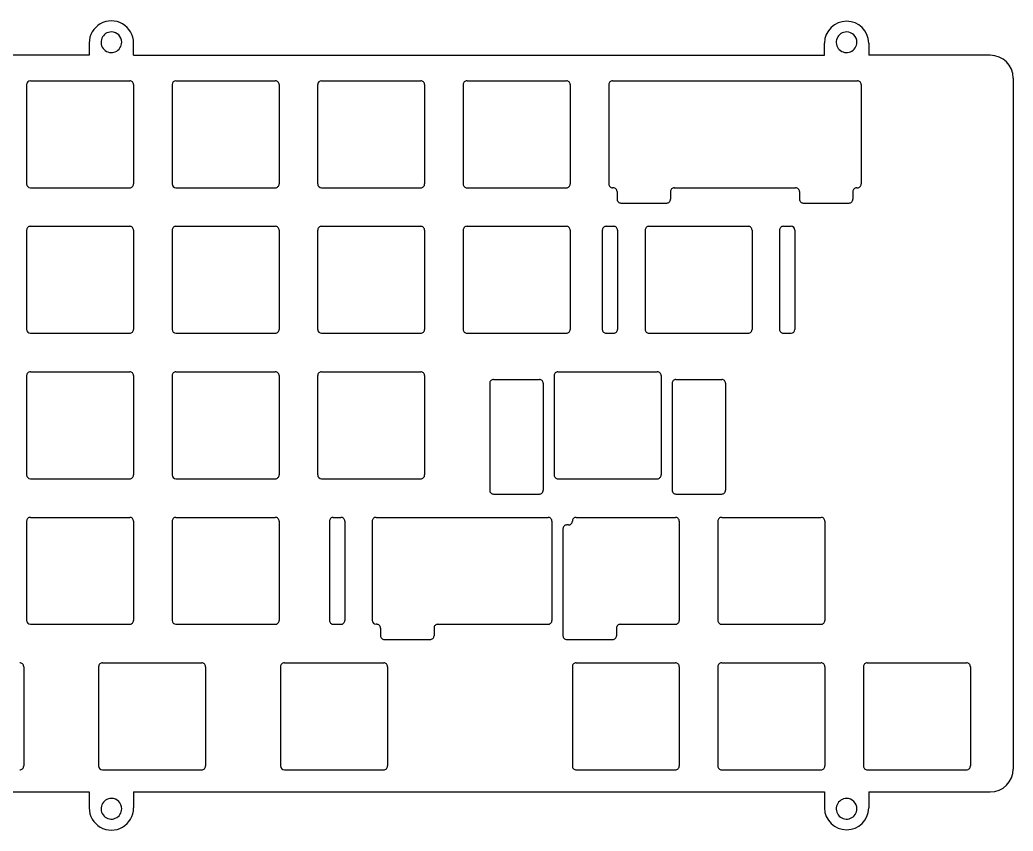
# Model space of a CAD drawing. Extents: x 0 to 332, y -105 to 1.
# Drawn here: x 202.4 to 332.4, y -105.2 to 1 of the extents above; entities that cross this region are included whole.
import ezdxf

# ---------------------------------------------------------------- set-up
doc = ezdxf.new("R2010")
doc.units = 0
doc.layers.get('0').update_dxf_attribs({"linetype": 'CONTINUOUS'})

msp = doc.modelspace()

# ---------------------------------------------------------------- linework, layer by layer
at = {"color": 7}
for points in [[(214.380872, -0.530985)], [(310.620311, -0.530985)], [(214.380872, -100.881353)], [(310.620311, -100.881353)]]:
    msp.add_lwpolyline(points, close=True, dxfattribs=at)
for points in [[(211.478657, -1.980736), (211.478657, -3.580942)], [(217.280039, -3.580942), (217.280039, -1.980736)], [(307.71962, -3.580942), (307.71962, -1.980736)], [(313.521001, -1.980736), (313.521001, -3.580942)], [(211.478657, -3.580942), (121.039076, -3.580942)], [(217.280039, -3.580942), (307.71962, -3.580942)], [(329.418921, -3.580942), (313.521001, -3.580942)], [(203.282046, -7.429057), (203.282046, -20.428826)], [(203.782428, -6.928675), (216.782197, -6.928675)], [(217.282579, -7.429057), (217.282579, -20.428826)], [(222.332118, -7.429057), (222.332118, -20.428826)], [(222.8325, -6.928675), (235.832269, -6.928675)], [(236.332651, -7.429057), (236.332651, -20.428826)], [(241.38219, -7.429057), (241.38219, -20.428826)], [(241.882572, -6.928675), (254.88234, -6.928675)], [(255.382722, -7.429057), (255.382722, -20.428826)], [(260.432261, -7.429057), (260.432261, -20.428826)], [(260.932643, -6.928675), (273.932412, -6.928675)], [(274.432794, -7.429057), (274.432794, -20.428826)], [(279.482333, -7.429057), (279.482333, -20.428826)], [(279.982715, -6.928675), (312.032556, -6.928675)], [(312.532938, -7.429057), (312.532938, -20.428826)], [(332.421213, -6.580694), (332.421213, -97.030434)], [(203.782428, -20.929208), (216.782197, -20.929208)], [(222.8325, -20.929208), (235.832269, -20.929208)], [(241.882572, -20.929208), (254.88234, -20.929208)], [(260.932643, -20.929208), (273.932412, -20.929208)], [(280.069075, -20.929208), (279.982715, -20.929208)], [(280.569457, -21.42959), (280.569457, -22.430353)], [(287.569724, -21.42959), (287.569724, -22.430353)], [(288.070106, -20.929208), (303.945165, -20.929208)], [(304.445547, -21.42959), (304.445547, -22.430353)], [(311.445814, -21.42959), (311.445814, -22.430353)], [(311.946196, -20.929208), (312.032556, -20.929208)], [(281.069839, -22.930735), (287.069342, -22.930735)], [(304.945929, -22.930735), (310.945432, -22.930735)], [(203.782428, -25.978747), (216.782197, -25.978747)], [(222.8325, -25.978747), (235.832269, -25.978747)], [(241.882572, -25.978747), (254.88234, -25.978747)], [(260.932643, -25.978747), (273.932412, -25.978747)], [(279.147052, -25.978747), (280.145276, -25.978747)], [(284.745233, -25.978747), (297.745002, -25.978747)], [(302.344959, -25.978747), (303.345723, -25.978747)], [(203.282046, -26.479129), (203.282046, -39.478898)], [(217.282579, -26.479129), (217.282579, -39.478898)], [(222.332118, -26.479129), (222.332118, -39.478898)], [(236.332651, -26.479129), (236.332651, -39.478898)], [(241.38219, -26.479129), (241.38219, -39.478898)], [(255.382722, -26.479129), (255.382722, -39.478898)], [(260.432261, -26.479129), (260.432261, -39.478898)], [(274.432794, -26.479129), (274.432794, -39.478898)], [(278.64667, -26.479129), (278.64667, -39.478898)], [(280.645658, -26.479129), (280.645658, -39.478898)], [(284.244851, -26.479129), (284.244851, -39.478898)], [(298.245384, -26.479129), (298.245384, -39.478898)], [(301.847117, -26.479129), (301.847117, -39.478898)], [(303.846105, -26.479129), (303.846105, -39.478898)], [(203.782428, -39.979279), (216.782197, -39.979279)], [(222.8325, -39.979279), (235.832269, -39.979279)], [(241.882572, -39.979279), (254.88234, -39.979279)], [(260.932643, -39.979279), (273.932412, -39.979279)], [(279.147052, -39.979279), (280.145276, -39.979279)], [(284.745233, -39.979279), (297.745002, -39.979279)], [(302.344959, -39.979279), (303.345723, -39.979279)], [(203.782428, -45.028818), (216.782197, -45.028818)], [(222.8325, -45.028818), (235.832269, -45.028818)], [(241.882572, -45.028818), (254.88234, -45.028818)], [(272.840208, -45.028818), (285.839977, -45.028818)], [(203.282046, -45.5292), (203.282046, -58.528969)], [(217.282579, -45.5292), (217.282579, -58.528969)], [(222.332118, -45.5292), (222.332118, -58.528969)], [(236.332651, -45.5292), (236.332651, -58.528969)], [(241.38219, -45.5292), (241.38219, -58.528969)], [(255.382722, -45.5292), (255.382722, -58.528969)], [(263.901914, -46.529964), (263.901914, -60.530497)], [(264.402296, -46.029582), (270.401799, -46.029582)], [(270.902181, -46.529964), (270.902181, -60.530497)], [(272.339826, -45.5292), (272.339826, -58.528969)], [(286.340359, -45.5292), (286.340359, -58.528969)], [(287.778004, -46.529964), (287.778004, -60.530497)], [(288.278386, -46.029582), (294.277889, -46.029582)], [(294.778271, -46.529964), (294.778271, -60.530497)], [(203.782428, -59.029351), (216.782197, -59.029351)], [(222.8325, -59.029351), (235.832269, -59.029351)], [(241.882572, -59.029351), (254.88234, -59.029351)], [(272.840208, -59.029351), (285.839977, -59.029351)], [(264.402296, -61.030879), (270.401799, -61.030879)], [(288.278386, -61.030879), (294.277889, -61.030879)], [(203.282046, -64.579272), (203.282046, -77.579041)], [(203.782428, -64.07889), (216.782197, -64.07889)], [(217.282579, -64.579272), (217.282579, -77.579041)], [(222.332118, -64.579272), (222.332118, -77.579041)], [(222.8325, -64.07889), (235.832269, -64.07889)], [(236.332651, -64.579272), (236.332651, -77.579041)], [(242.926515, -64.579272), (242.926515, -77.579041)], [(243.426897, -64.07889), (244.427661, -64.07889)], [(244.928043, -64.579272), (244.928043, -77.579041)], [(248.527237, -64.579272), (248.527237, -77.579041)], [(249.027618, -64.07889), (271.552423, -64.07889)], [(272.052805, -64.579272), (272.052805, -77.579041)], [(275.220197, -64.07889), (288.219966, -64.07889)], [(288.720348, -64.579272), (288.720348, -77.579041)], [(293.769887, -64.579272), (293.769887, -77.579041)], [(294.270269, -64.07889), (307.270038, -64.07889)], [(307.77042, -64.579272), (307.77042, -77.579041)], [(273.490451, -65.580036), (273.490451, -79.580569)], [(274.221973, -65.079654), (273.990832, -65.079654)], [(203.782428, -78.079423), (216.782197, -78.079423)], [(222.8325, -78.079423), (235.832269, -78.079423)], [(243.426897, -78.079423), (244.427661, -78.079423)], [(249.113979, -78.079423), (249.027618, -78.079423)], [(249.614361, -78.579805), (249.614361, -79.580569)], [(256.614627, -78.579805), (256.614627, -79.580569)], [(257.115009, -78.079423), (271.552423, -78.079423)], [(280.490717, -78.579805), (280.490717, -79.580569)], [(280.991099, -78.079423), (288.219966, -78.079423)], [(294.270269, -78.079423), (307.270038, -78.079423)], [(250.114743, -80.080951), (256.114245, -80.080951)], [(273.990832, -80.080951), (279.990335, -80.080951)], [(213.213483, -83.128962), (225.799231, -83.128962)], [(225.799231, -83.128962), (226.213252, -83.128962)], [(237.026073, -83.128962), (250.025842, -83.128962)], [(275.220197, -83.128962), (288.219966, -83.128962)], [(294.270269, -83.128962), (307.270038, -83.128962)], [(313.320341, -83.128962), (326.32011, -83.128962)], [(202.901045, -83.629344), (202.901045, -96.629113)], [(212.713102, -83.629344), (212.713102, -96.629113)], [(226.713634, -83.629344), (226.713634, -96.629113)], [(236.525691, -83.629344), (236.525691, -96.629113)], [(250.526224, -83.629344), (250.526224, -96.629113)], [(274.719815, -83.629344), (274.719815, -96.629113)], [(288.720348, -83.629344), (288.720348, -96.629113)], [(293.769887, -83.629344), (293.769887, -96.629113)], [(307.77042, -83.629344), (307.77042, -96.629113)], [(312.819959, -83.629344), (312.819959, -96.629113)], [(326.820492, -83.629344), (326.820492, -96.629113)], [(213.213483, -97.129495), (226.213252, -97.129495)], [(237.026073, -97.129495), (250.025842, -97.129495)], [(275.220197, -97.129495), (288.219966, -97.129495)], [(294.270269, -97.129495), (307.270038, -97.129495)], [(313.320341, -97.129495), (326.32011, -97.129495)], [(121.039076, -100.030186), (211.478657, -100.030186)], [(211.478657, -100.030186), (211.478657, -102.130774)], [(217.280039, -100.030186), (307.71962, -100.030186)], [(217.280039, -100.030186), (217.280039, -102.130774)], [(307.71962, -100.030186), (307.71962, -102.130774)], [(313.521001, -100.030186), (313.521001, -102.130774)], [(313.521001, -100.030186), (329.418921, -100.030186)]]:
    msp.add_lwpolyline(points, dxfattribs=at)
for points in [[(212.930742, 0.530488), (212.033478, 0.012452), (211.48074, -0.944918), (211.48074, -1.98099)], [(215.830747, 0.530488), (214.933483, 1.048524), (213.828007, 1.048524), (212.930742, 0.530488)], [(217.280801, -1.98099), (217.28075, -0.944918), (216.728012, 0.012452), (215.830747, 0.530488)], [(310.621581, 0.860808), (309.042638, 0.860808), (307.753851, -0.402365), (307.72216, -1.98099)], [(313.521001, -1.98099), (313.48931, -0.402365), (312.200523, 0.860808), (310.621581, 0.860808)], [(214.380872, -0.530985), (213.834846, -0.530985), (213.342585, -0.859903), (213.13363, -1.364366)], [(215.730877, -1.88099), (215.730877, -1.135403), (215.126459, -0.530985), (214.380872, -0.530985)], [(310.620311, -0.530985), (310.074285, -0.530985), (309.582024, -0.859903), (309.373069, -1.364366)], [(311.970315, -1.88099), (311.970315, -1.135403), (311.365898, -0.530985), (310.620311, -0.530985)], [(213.13363, -1.364366), (212.924675, -1.868828), (213.040176, -2.449489), (213.426274, -2.835588)], [(214.897496, -3.128232), (215.401959, -2.919277), (215.730877, -2.427016), (215.730877, -1.88099)], [(309.373069, -1.364366), (309.164113, -1.868828), (309.279614, -2.449489), (309.665713, -2.835588)], [(311.136935, -3.128232), (311.641397, -2.919277), (311.970315, -2.427016), (311.970315, -1.88099)], [(213.426274, -2.835588), (213.812373, -3.221686), (214.393034, -3.337187), (214.897496, -3.128232)], [(309.665713, -2.835588), (310.051812, -3.221686), (310.632473, -3.337187), (311.136935, -3.128232)], [(332.421213, -6.581024), (332.421227, -4.924256), (331.078229, -3.581133), (329.421461, -3.580993)], [(203.784206, -6.931012), (203.508113, -6.931082), (203.284332, -7.154919), (203.284332, -7.431013)], [(217.137865, -7.077414), (217.044069, -6.983642), (216.916859, -6.930978), (216.784229, -6.931012)], [(217.284357, -7.431013), (217.284357, -7.298382), (217.231661, -7.171186), (217.137865, -7.077414)], [(222.834278, -6.931012), (222.558184, -6.931082), (222.334404, -7.154919), (222.334404, -7.431013)], [(236.187937, -7.077414), (236.094141, -6.983642), (235.966931, -6.930978), (235.834301, -6.931012)], [(236.334429, -7.431013), (236.334429, -7.298382), (236.281733, -7.171186), (236.187937, -7.077414)], [(241.88435, -6.931012), (241.608256, -6.931082), (241.384476, -7.154919), (241.384476, -7.431013)], [(255.238681, -7.077324), (255.14483, -6.983544), (255.017555, -6.930911), (254.88488, -6.931012)], [(255.385262, -7.431013), (255.385262, -7.298338), (255.332532, -7.171103), (255.238681, -7.077324)], [(260.581383, -7.077324), (260.487532, -7.171103), (260.434801, -7.298338), (260.434801, -7.431013)], [(260.935183, -6.931012), (260.802509, -6.930911), (260.675234, -6.983544), (260.581383, -7.077324)], [(274.288753, -7.077324), (274.194902, -6.983544), (274.067627, -6.930911), (273.934952, -6.931012)], [(274.435334, -7.431013), (274.435334, -7.298338), (274.382603, -7.171103), (274.288753, -7.077324)], [(279.631455, -7.077324), (279.537604, -7.171103), (279.484873, -7.298338), (279.484873, -7.431013)], [(279.985255, -6.931012), (279.852581, -6.930911), (279.725306, -6.983544), (279.631455, -7.077324)], [(312.388896, -7.077324), (312.295045, -6.983544), (312.16777, -6.930911), (312.035096, -6.931012)], [(312.535478, -7.431013), (312.535478, -7.298338), (312.482747, -7.171103), (312.388896, -7.077324)], [(203.284332, -20.431061), (203.284332, -20.707154), (203.508113, -20.930992), (203.784206, -20.931062)], [(216.784229, -20.931062), (216.916859, -20.931096), (217.044069, -20.878432), (217.137865, -20.78466)], [(217.137865, -20.78466), (217.231661, -20.690888), (217.284357, -20.563691), (217.284357, -20.431061)], [(222.334404, -20.431061), (222.334404, -20.707154), (222.558184, -20.930992), (222.834278, -20.931062)], [(235.834301, -20.931062), (235.966931, -20.931096), (236.094141, -20.878432), (236.187937, -20.78466)], [(236.187937, -20.78466), (236.281733, -20.690888), (236.334429, -20.563691), (236.334429, -20.431061)], [(241.384476, -20.431061), (241.384476, -20.707154), (241.608256, -20.930992), (241.88435, -20.931062)], [(254.88488, -20.931062), (255.017555, -20.931163), (255.14483, -20.878529), (255.238681, -20.78475)], [(255.238681, -20.78475), (255.332532, -20.69097), (255.385262, -20.563736), (255.385262, -20.431061)], [(260.434801, -20.431061), (260.434801, -20.563736), (260.487532, -20.69097), (260.581383, -20.78475)], [(260.581383, -20.78475), (260.675234, -20.878529), (260.802509, -20.931163), (260.935183, -20.931062)], [(273.934952, -20.931062), (274.067627, -20.931163), (274.194902, -20.878529), (274.288753, -20.78475)], [(274.288753, -20.78475), (274.382603, -20.69097), (274.435334, -20.563736), (274.435334, -20.431061)], [(279.484873, -20.431061), (279.484873, -20.563736), (279.537604, -20.69097), (279.631455, -20.78475)], [(279.631455, -20.78475), (279.725306, -20.878529), (279.852581, -20.931163), (279.985255, -20.931062)], [(312.035096, -20.931062), (312.16777, -20.931163), (312.295045, -20.878529), (312.388896, -20.78475)], [(312.388896, -20.78475), (312.482747, -20.69097), (312.535478, -20.563736), (312.535478, -20.431061)], [(280.425416, -21.077374), (280.331565, -20.983595), (280.20429, -20.930961), (280.071615, -20.931062)], [(280.571997, -21.431063), (280.571997, -21.298388), (280.519267, -21.171153), (280.425416, -21.077374)], [(287.718845, -21.077374), (287.624994, -21.171153), (287.572264, -21.298388), (287.572264, -21.431063)], [(288.072646, -20.931062), (287.939971, -20.930961), (287.812696, -20.983595), (287.718845, -21.077374)], [(304.301506, -21.077374), (304.207655, -20.983595), (304.08038, -20.930961), (303.947705, -20.931062)], [(304.448087, -21.431063), (304.448087, -21.298388), (304.395356, -21.171153), (304.301506, -21.077374)], [(311.594935, -21.077374), (311.501084, -21.171153), (311.448354, -21.298388), (311.448354, -21.431063)], [(311.948736, -20.931062), (311.816061, -20.930961), (311.688786, -20.983595), (311.594935, -21.077374)], [(280.571997, -22.431065), (280.571997, -22.563739), (280.624728, -22.690974), (280.718579, -22.784753)], [(280.718579, -22.784753), (280.81243, -22.878533), (280.939705, -22.931167), (281.072379, -22.931065)], [(287.071882, -22.931065), (287.204556, -22.931167), (287.331831, -22.878533), (287.425682, -22.784753)], [(287.425682, -22.784753), (287.519533, -22.690974), (287.572264, -22.563739), (287.572264, -22.431065)], [(304.448087, -22.431065), (304.448087, -22.563739), (304.500818, -22.690974), (304.594669, -22.784753)], [(304.594669, -22.784753), (304.68852, -22.878533), (304.815795, -22.931167), (304.948469, -22.931065)], [(310.947972, -22.931065), (311.080646, -22.931167), (311.207921, -22.878533), (311.301772, -22.784753)], [(311.301772, -22.784753), (311.395623, -22.690974), (311.448354, -22.563739), (311.448354, -22.431065)], [(203.784206, -25.981033), (203.651597, -25.981066), (203.524434, -26.033777), (203.430689, -26.127569)], [(217.13791, -26.12748), (217.04411, -26.03368), (216.916881, -25.980999), (216.784229, -25.981033)], [(222.834278, -25.981033), (222.701669, -25.981066), (222.574505, -26.033777), (222.480761, -26.127569)], [(236.187982, -26.12748), (236.094182, -26.03368), (235.966953, -25.980999), (235.834301, -25.981033)], [(241.88435, -25.981033), (241.751741, -25.981066), (241.624577, -26.033777), (241.530833, -26.127569)], [(255.238726, -26.12739), (255.144871, -26.033583), (255.017577, -25.980932), (254.88488, -25.981033)], [(260.935183, -25.981033), (260.802487, -25.980932), (260.675192, -26.033583), (260.581338, -26.12739)], [(274.288798, -26.12739), (274.194943, -26.033583), (274.067649, -25.980932), (273.934952, -25.981033)], [(279.147052, -25.981033), (279.014355, -25.980932), (278.887061, -26.033583), (278.793207, -26.12739)], [(280.501661, -26.12739), (280.407807, -26.033583), (280.280512, -25.980932), (280.147816, -25.981033)], [(284.747773, -25.981033), (284.615077, -25.980932), (284.487782, -26.033583), (284.393928, -26.12739)], [(298.101387, -26.12739), (298.007533, -26.033583), (297.880239, -25.980932), (297.747542, -25.981033)], [(302.347499, -25.981033), (302.214803, -25.980932), (302.087509, -26.033583), (301.993654, -26.12739)], [(303.846105, -26.481161), (303.846178, -26.205809), (303.623612, -25.982222), (303.348263, -25.981033)], [(203.430689, -26.127569), (203.336945, -26.221362), (203.284298, -26.348552), (203.284332, -26.481161)], [(217.284357, -26.481161), (217.284391, -26.348508), (217.231709, -26.221279), (217.13791, -26.12748)], [(222.480761, -26.127569), (222.387016, -26.221362), (222.33437, -26.348552), (222.334404, -26.481161)], [(236.334429, -26.481161), (236.334462, -26.348508), (236.281781, -26.221279), (236.187982, -26.12748)], [(241.530833, -26.127569), (241.437088, -26.221362), (241.384442, -26.348552), (241.384476, -26.481161)], [(255.385262, -26.481161), (255.385296, -26.348464), (255.33258, -26.221196), (255.238726, -26.12739)], [(260.581338, -26.12739), (260.487484, -26.221196), (260.434768, -26.348464), (260.434801, -26.481161)], [(274.435334, -26.481161), (274.435368, -26.348464), (274.382652, -26.221196), (274.288798, -26.12739)], [(278.793207, -26.12739), (278.699352, -26.221196), (278.646636, -26.348464), (278.64667, -26.481161)], [(280.648198, -26.481161), (280.648231, -26.348464), (280.595515, -26.221196), (280.501661, -26.12739)], [(284.393928, -26.12739), (284.300073, -26.221196), (284.247357, -26.348464), (284.247391, -26.481161)], [(298.247924, -26.481161), (298.247958, -26.348464), (298.195242, -26.221196), (298.101387, -26.12739)], [(301.993654, -26.12739), (301.8998, -26.221196), (301.847084, -26.348464), (301.847117, -26.481161)], [(203.284332, -39.481184), (203.284402, -39.757227), (203.508162, -39.980987), (203.784206, -39.981057)], [(216.784229, -39.981057), (216.916837, -39.981091), (217.044028, -39.928445), (217.13782, -39.8347)], [(217.13782, -39.8347), (217.231612, -39.740956), (217.284323, -39.613792), (217.284357, -39.481184)], [(222.334404, -39.481184), (222.334474, -39.757227), (222.558234, -39.980987), (222.834278, -39.981057)], [(235.834301, -39.981057), (235.966909, -39.981091), (236.0941, -39.928445), (236.187892, -39.8347)], [(236.187892, -39.8347), (236.281684, -39.740956), (236.334395, -39.613792), (236.334429, -39.481184)], [(241.384476, -39.481184), (241.384546, -39.757227), (241.608306, -39.980987), (241.88435, -39.981057)], [(254.88488, -39.981057), (255.017533, -39.981159), (255.144789, -39.928542), (255.238636, -39.83479)], [(255.238636, -39.83479), (255.332483, -39.741038), (255.385229, -39.613836), (255.385262, -39.481184)], [(260.434801, -39.481184), (260.434835, -39.613836), (260.487581, -39.741038), (260.581428, -39.83479)], [(260.581428, -39.83479), (260.675275, -39.928542), (260.802531, -39.981159), (260.935183, -39.981057)], [(273.934952, -39.981057), (274.067605, -39.981159), (274.194861, -39.928542), (274.288708, -39.83479)], [(274.288708, -39.83479), (274.382555, -39.741038), (274.435301, -39.613836), (274.435334, -39.481184)], [(278.64667, -39.481184), (278.646704, -39.613836), (278.699449, -39.741038), (278.793296, -39.83479)], [(278.793296, -39.83479), (278.887144, -39.928542), (279.014399, -39.981159), (279.147052, -39.981057)], [(280.147816, -39.981057), (280.280468, -39.981159), (280.407724, -39.928542), (280.501571, -39.83479)], [(280.501571, -39.83479), (280.595418, -39.741038), (280.648164, -39.613836), (280.648198, -39.481184)], [(284.247391, -39.481184), (284.247425, -39.613836), (284.30017, -39.741038), (284.394018, -39.83479)], [(284.394018, -39.83479), (284.487865, -39.928542), (284.615121, -39.981159), (284.747773, -39.981057)], [(297.747542, -39.981057), (297.880194, -39.981159), (298.00745, -39.928542), (298.101297, -39.83479)], [(298.101297, -39.83479), (298.195145, -39.741038), (298.24789, -39.613836), (298.247924, -39.481184)], [(301.847117, -39.481184), (301.847151, -39.613836), (301.899897, -39.741038), (301.993744, -39.83479)], [(301.993744, -39.83479), (302.087591, -39.928542), (302.214847, -39.981159), (302.347499, -39.981057)], [(303.348263, -39.981057), (303.623513, -39.979869), (303.846038, -39.756436), (303.846105, -39.481184)], [(203.430689, -45.177641), (203.336945, -45.271433), (203.284298, -45.398624), (203.284332, -45.531232)], [(203.784206, -45.031104), (203.651597, -45.031138), (203.524434, -45.083849), (203.430689, -45.177641)], [(217.13791, -45.177551), (217.04411, -45.083752), (216.916881, -45.031071), (216.784229, -45.031104)], [(217.284357, -45.531232), (217.284391, -45.39858), (217.231709, -45.271351), (217.13791, -45.177551)], [(222.480761, -45.177641), (222.387016, -45.271433), (222.33437, -45.398624), (222.334404, -45.531232)], [(222.834278, -45.031104), (222.701669, -45.031138), (222.574505, -45.083849), (222.480761, -45.177641)], [(236.187982, -45.177551), (236.094182, -45.083752), (235.966953, -45.031071), (235.834301, -45.031104)], [(236.334429, -45.531232), (236.334462, -45.39858), (236.281781, -45.271351), (236.187982, -45.177551)], [(241.530833, -45.177641), (241.437088, -45.271433), (241.384442, -45.398624), (241.384476, -45.531232)], [(241.88435, -45.031104), (241.751741, -45.031138), (241.624577, -45.083849), (241.530833, -45.177641)], [(255.238726, -45.177461), (255.144871, -45.083655), (255.017577, -45.031003), (254.88488, -45.031104)], [(255.385262, -45.531232), (255.385296, -45.398536), (255.33258, -45.271268), (255.238726, -45.177461)], [(272.486363, -45.177461), (272.392508, -45.271268), (272.339793, -45.398536), (272.339826, -45.531232)], [(272.840208, -45.031104), (272.707512, -45.031003), (272.580217, -45.083655), (272.486363, -45.177461)], [(286.193822, -45.177461), (286.099968, -45.083655), (285.972674, -45.031003), (285.839977, -45.031104)], [(286.340359, -45.531232), (286.340393, -45.398536), (286.287677, -45.271268), (286.193822, -45.177461)], [(264.048451, -46.177463), (263.954597, -46.27127), (263.901881, -46.398538), (263.901914, -46.531234)], [(264.402296, -46.031106), (264.2696, -46.031005), (264.142306, -46.083656), (264.048451, -46.177463)], [(270.755644, -46.177463), (270.66179, -46.083656), (270.534495, -46.031005), (270.401799, -46.031106)], [(270.902181, -46.531234), (270.902215, -46.398538), (270.849499, -46.27127), (270.755644, -46.177463)], [(287.924541, -46.177463), (287.830687, -46.27127), (287.777971, -46.398538), (287.778004, -46.531234)], [(288.278386, -46.031106), (288.14569, -46.031005), (288.018396, -46.083656), (287.924541, -46.177463)], [(294.631734, -46.177463), (294.53788, -46.083656), (294.410585, -46.031005), (294.277889, -46.031106)], [(294.778271, -46.531234), (294.778305, -46.398538), (294.725589, -46.27127), (294.631734, -46.177463)], [(203.284332, -58.531255), (203.284402, -58.807299), (203.508162, -59.031059), (203.784206, -59.031129)], [(216.784229, -59.031129), (216.916837, -59.031163), (217.044028, -58.978517), (217.13782, -58.884772)], [(217.13782, -58.884772), (217.231612, -58.791028), (217.284323, -58.663864), (217.284357, -58.531255)], [(222.334404, -58.531255), (222.334474, -58.807299), (222.558234, -59.031059), (222.834278, -59.031129)], [(235.834301, -59.031129), (235.966909, -59.031163), (236.0941, -58.978517), (236.187892, -58.884772)], [(236.187892, -58.884772), (236.281684, -58.791028), (236.334395, -58.663864), (236.334429, -58.531255)], [(241.384476, -58.531255), (241.384546, -58.807299), (241.608306, -59.031059), (241.88435, -59.031129)], [(254.88488, -59.031129), (255.017533, -59.03123), (255.144789, -58.978614), (255.238636, -58.884862)], [(255.238636, -58.884862), (255.332483, -58.79111), (255.385229, -58.663908), (255.385262, -58.531255)], [(272.339826, -58.531255), (272.33986, -58.663908), (272.392606, -58.79111), (272.486453, -58.884862)], [(272.486453, -58.884862), (272.5803, -58.978614), (272.707556, -59.03123), (272.840208, -59.031129)], [(285.839977, -59.031129), (285.97263, -59.03123), (286.099885, -58.978614), (286.193733, -58.884862)], [(286.193733, -58.884862), (286.28758, -58.79111), (286.340325, -58.663908), (286.340359, -58.531255)], [(263.901914, -60.531259), (263.901948, -60.663911), (263.954694, -60.791114), (264.048541, -60.884866)], [(264.048541, -60.884866), (264.142388, -60.978617), (264.269644, -61.031234), (264.402296, -61.031133)], [(270.401799, -61.031133), (270.534451, -61.031234), (270.661707, -60.978617), (270.755554, -60.884866)], [(270.755554, -60.884866), (270.849402, -60.791114), (270.902147, -60.663911), (270.902181, -60.531259)], [(287.778004, -60.531259), (287.778038, -60.663911), (287.830784, -60.791114), (287.924631, -60.884866)], [(287.924631, -60.884866), (288.018478, -60.978617), (288.145734, -61.031234), (288.278386, -61.031133)], [(294.277889, -61.031133), (294.410541, -61.031234), (294.537797, -60.978617), (294.631644, -60.884866)], [(294.631644, -60.884866), (294.725491, -60.791114), (294.778237, -60.663911), (294.778271, -60.531259)], [(203.430689, -64.227713), (203.336945, -64.321505), (203.284298, -64.448696), (203.284332, -64.581304)], [(203.784206, -64.081176), (203.651597, -64.08121), (203.524434, -64.133921), (203.430689, -64.227713)], [(217.13791, -64.227623), (217.04411, -64.133824), (216.916881, -64.081143), (216.784229, -64.081176)], [(217.284357, -64.581304), (217.284391, -64.448652), (217.231709, -64.321423), (217.13791, -64.227623)], [(222.480761, -64.227713), (222.387016, -64.321505), (222.33437, -64.448696), (222.334404, -64.581304)], [(222.834278, -64.081176), (222.701669, -64.08121), (222.574505, -64.133921), (222.480761, -64.227713)], [(236.187982, -64.227623), (236.094182, -64.133824), (235.966953, -64.081143), (235.834301, -64.081176)], [(236.334429, -64.581304), (236.334462, -64.448652), (236.281781, -64.321423), (236.187982, -64.227623)], [(243.074486, -64.227623), (242.980687, -64.321423), (242.928006, -64.448652), (242.928039, -64.581304)], [(243.428167, -64.081176), (243.295515, -64.081143), (243.168286, -64.133824), (243.074486, -64.227623)], [(244.78185, -64.227623), (244.688051, -64.133824), (244.560822, -64.081143), (244.428169, -64.081176)], [(244.928297, -64.581304), (244.928331, -64.448652), (244.87565, -64.321423), (244.78185, -64.227623)], [(248.67461, -64.227713), (248.580865, -64.321505), (248.528219, -64.448696), (248.528253, -64.581304)], [(249.028126, -64.081176), (248.895518, -64.08121), (248.768354, -64.133921), (248.67461, -64.227713)], [(271.906269, -64.227533), (271.812414, -64.133726), (271.68512, -64.081075), (271.552423, -64.081176)], [(272.052805, -64.581304), (272.052839, -64.448608), (272.000123, -64.32134), (271.906269, -64.227533)], [(274.221973, -65.081178), (274.354626, -65.081279), (274.481882, -65.028663), (274.575729, -64.934911)], [(274.575729, -64.934911), (274.669576, -64.841159), (274.722322, -64.713957), (274.722355, -64.581304)], [(274.868892, -64.227533), (274.775037, -64.32134), (274.722322, -64.448608), (274.722355, -64.581304)], [(275.222737, -64.081176), (275.090041, -64.081075), (274.962746, -64.133726), (274.868892, -64.227533)], [(288.576351, -64.227533), (288.482497, -64.133726), (288.355203, -64.081075), (288.222506, -64.081176)], [(288.722888, -64.581304), (288.722922, -64.448608), (288.670206, -64.32134), (288.576351, -64.227533)], [(293.918964, -64.227533), (293.825109, -64.32134), (293.772393, -64.448608), (293.772427, -64.581304)], [(294.272809, -64.081176), (294.140112, -64.081075), (294.012818, -64.133726), (293.918964, -64.227533)], [(307.626423, -64.227533), (307.532569, -64.133726), (307.405274, -64.081075), (307.272578, -64.081176)], [(307.77296, -64.581304), (307.772994, -64.448608), (307.720278, -64.32134), (307.626423, -64.227533)], [(273.636987, -65.227535), (273.543133, -65.321342), (273.490417, -65.448609), (273.490451, -65.581306)], [(273.990832, -65.081178), (273.858136, -65.081077), (273.730842, -65.133728), (273.636987, -65.227535)], [(203.284332, -77.581327), (203.284402, -77.857371), (203.508162, -78.081131), (203.784206, -78.081201)], [(216.784229, -78.081201), (216.916837, -78.081235), (217.044028, -78.028589), (217.13782, -77.934844)], [(217.13782, -77.934844), (217.231612, -77.841099), (217.284323, -77.713936), (217.284357, -77.581327)], [(222.334404, -77.581327), (222.334474, -77.857371), (222.558234, -78.081131), (222.834278, -78.081201)], [(235.834301, -78.081201), (235.966909, -78.081235), (236.0941, -78.028589), (236.187892, -77.934844)], [(236.187892, -77.934844), (236.281684, -77.841099), (236.334395, -77.713936), (236.334429, -77.581327)], [(242.928039, -77.581327), (242.928073, -77.713936), (242.980784, -77.841099), (243.074576, -77.934844)], [(243.074576, -77.934844), (243.168368, -78.028589), (243.295559, -78.081235), (243.428167, -78.081201)], [(244.428169, -78.081201), (244.560778, -78.081235), (244.687968, -78.028589), (244.78176, -77.934844)], [(244.78176, -77.934844), (244.875552, -77.841099), (244.928263, -77.713936), (244.928297, -77.581327)], [(248.528253, -77.581327), (248.528323, -77.857371), (248.752083, -78.081131), (249.028126, -78.081201)], [(271.552423, -78.081201), (271.685076, -78.081302), (271.812332, -78.028686), (271.906179, -77.934934)], [(271.906179, -77.934934), (272.000026, -77.841182), (272.052772, -77.71398), (272.052805, -77.581327)], [(288.222506, -78.081201), (288.355159, -78.081302), (288.482414, -78.028686), (288.576262, -77.934934)], [(288.576262, -77.934934), (288.670109, -77.841182), (288.722854, -77.71398), (288.722888, -77.581327)], [(293.772427, -77.581327), (293.772461, -77.71398), (293.825206, -77.841182), (293.919053, -77.934934)], [(293.919053, -77.934934), (294.012901, -78.028686), (294.140156, -78.081302), (294.272809, -78.081201)], [(307.272578, -78.081201), (307.40523, -78.081302), (307.532486, -78.028686), (307.626333, -77.934934)], [(307.626333, -77.934934), (307.72018, -77.841182), (307.772926, -77.71398), (307.77296, -77.581327)], [(249.468766, -78.227738), (249.375021, -78.133946), (249.247857, -78.081235), (249.115249, -78.081201)], [(249.615123, -78.581329), (249.615156, -78.44872), (249.56251, -78.32153), (249.468766, -78.227738)], [(256.761164, -78.227558), (256.667309, -78.321365), (256.614593, -78.448632), (256.614627, -78.581329)], [(257.115009, -78.081201), (256.982312, -78.0811), (256.855018, -78.133751), (256.761164, -78.227558)], [(280.637254, -78.227558), (280.543399, -78.321365), (280.490683, -78.448632), (280.490717, -78.581329)], [(280.991099, -78.081201), (280.858402, -78.0811), (280.731108, -78.133751), (280.637254, -78.227558)], [(249.615123, -79.581331), (249.615156, -79.713939), (249.667867, -79.841103), (249.761659, -79.934848)], [(249.761659, -79.934848), (249.855451, -80.028592), (249.982642, -80.081238), (250.115251, -80.081205)], [(256.114245, -80.081205), (256.246898, -80.081306), (256.374153, -80.028689), (256.468001, -79.934937)], [(256.468001, -79.934937), (256.561848, -79.841186), (256.614593, -79.713983), (256.614627, -79.581331)], [(273.490451, -79.581331), (273.490484, -79.713983), (273.54323, -79.841186), (273.637077, -79.934937)], [(273.637077, -79.934937), (273.730924, -80.028689), (273.85818, -80.081306), (273.990832, -80.081205)], [(279.990335, -80.081205), (280.122988, -80.081306), (280.250243, -80.028689), (280.344091, -79.934937)], [(280.344091, -79.934937), (280.437938, -79.841186), (280.490683, -79.713983), (280.490717, -79.581331)], [(202.755106, -83.277695), (202.661306, -83.183895), (202.534077, -83.131214), (202.401425, -83.131248)], [(213.213991, -83.131248), (213.081383, -83.131282), (212.954219, -83.183993), (212.860475, -83.277785)], [(226.567695, -83.277695), (226.473896, -83.183895), (226.346667, -83.131214), (226.214014, -83.131248)], [(237.026581, -83.131248), (236.893973, -83.131282), (236.766809, -83.183993), (236.673064, -83.277785)], [(250.380285, -83.277695), (250.286486, -83.183895), (250.159257, -83.131214), (250.026604, -83.131248)], [(275.222737, -83.131248), (275.090041, -83.131147), (274.962746, -83.183798), (274.868892, -83.277605)], [(288.576351, -83.277605), (288.482497, -83.183798), (288.355203, -83.131147), (288.222506, -83.131248)], [(294.272809, -83.131248), (294.140112, -83.131147), (294.012818, -83.183798), (293.918964, -83.277605)], [(307.626423, -83.277605), (307.532569, -83.183798), (307.405274, -83.131147), (307.272578, -83.131248)], [(313.322881, -83.131248), (313.190184, -83.131147), (313.06289, -83.183798), (312.969035, -83.277605)], [(326.676495, -83.277605), (326.582641, -83.183798), (326.455346, -83.131147), (326.32265, -83.131248)], [(202.901553, -83.631376), (202.901586, -83.498723), (202.848905, -83.371494), (202.755106, -83.277695)], [(212.860475, -83.277785), (212.76673, -83.371577), (212.714084, -83.498767), (212.714118, -83.631376)], [(226.714142, -83.631376), (226.714176, -83.498723), (226.661495, -83.371494), (226.567695, -83.277695)], [(236.673064, -83.277785), (236.57932, -83.371577), (236.526674, -83.498767), (236.526707, -83.631376)], [(250.526732, -83.631376), (250.526766, -83.498723), (250.474085, -83.371494), (250.380285, -83.277695)], [(274.868892, -83.277605), (274.775037, -83.371412), (274.722322, -83.498679), (274.722355, -83.631376)], [(288.722888, -83.631376), (288.722922, -83.498679), (288.670206, -83.371412), (288.576351, -83.277605)], [(293.918964, -83.277605), (293.825109, -83.371412), (293.772393, -83.498679), (293.772427, -83.631376)], [(307.77296, -83.631376), (307.772994, -83.498679), (307.720278, -83.371412), (307.626423, -83.277605)], [(312.969035, -83.277605), (312.875181, -83.371412), (312.822465, -83.498679), (312.822499, -83.631376)], [(326.823032, -83.631376), (326.823065, -83.498679), (326.770349, -83.371412), (326.676495, -83.277605)], [(202.401425, -97.131273), (202.534033, -97.131307), (202.661224, -97.07866), (202.755016, -96.984916)], [(202.755016, -96.984916), (202.848808, -96.891171), (202.901519, -96.764007), (202.901553, -96.631399)], [(212.714118, -96.631399), (212.714188, -96.907443), (212.937948, -97.131203), (213.213991, -97.131273)], [(226.214014, -97.131273), (226.346623, -97.131307), (226.473814, -97.07866), (226.567606, -96.984916)], [(226.567606, -96.984916), (226.661398, -96.891171), (226.714109, -96.764007), (226.714142, -96.631399)], [(236.526707, -96.631399), (236.526777, -96.907443), (236.750538, -97.131203), (237.026581, -97.131273)], [(250.026604, -97.131273), (250.159213, -97.131307), (250.286403, -97.07866), (250.380195, -96.984916)], [(250.380195, -96.984916), (250.473988, -96.891171), (250.526698, -96.764007), (250.526732, -96.631399)], [(274.722355, -96.631399), (274.722389, -96.764051), (274.775135, -96.891254), (274.868982, -96.985006)], [(274.868982, -96.985006), (274.962829, -97.078757), (275.090085, -97.131374), (275.222737, -97.131273)], [(288.222506, -97.131273), (288.355159, -97.131374), (288.482414, -97.078757), (288.576262, -96.985006)], [(288.576262, -96.985006), (288.670109, -96.891254), (288.722854, -96.764051), (288.722888, -96.631399)], [(293.772427, -96.631399), (293.772461, -96.764051), (293.825206, -96.891254), (293.919053, -96.985006)], [(293.919053, -96.985006), (294.012901, -97.078757), (294.140156, -97.131374), (294.272809, -97.131273)], [(307.272578, -97.131273), (307.40523, -97.131374), (307.532486, -97.078757), (307.626333, -96.985006)], [(307.626333, -96.985006), (307.72018, -96.891254), (307.772926, -96.764051), (307.77296, -96.631399)], [(312.822499, -96.631399), (312.822532, -96.764051), (312.875278, -96.891254), (312.969125, -96.985006)], [(312.969125, -96.985006), (313.062972, -97.078757), (313.190228, -97.131374), (313.322881, -97.131273)], [(326.32265, -97.131273), (326.455302, -97.131374), (326.582558, -97.078757), (326.676405, -96.985006)], [(326.676405, -96.985006), (326.770252, -96.891254), (326.822998, -96.764051), (326.823032, -96.631399)], [(329.421461, -100.031456), (331.078219, -100.031315), (332.421213, -98.688208), (332.421213, -97.03145)], [(214.380872, -100.881353), (213.834846, -100.881353), (213.342585, -101.210271), (213.13363, -101.714734)], [(215.730877, -102.231358), (215.730877, -101.485771), (215.126459, -100.881353), (214.380872, -100.881353)], [(310.620311, -100.881353), (310.074285, -100.881353), (309.582024, -101.210271), (309.373069, -101.714734)], [(311.574908, -101.27676), (311.321733, -101.023585), (310.978354, -100.881353), (310.620311, -100.881353)], [(311.970315, -102.231358), (311.970315, -101.873314), (311.828083, -101.529935), (311.574908, -101.27676)], [(211.480689, -102.131282), (211.48074, -103.167354), (212.033478, -104.124724), (212.930742, -104.64276)], [(213.13363, -101.714734), (212.924675, -102.219196), (213.040176, -102.799857), (213.426274, -103.185956)], [(214.897496, -103.4786), (215.401959, -103.269645), (215.730877, -102.777384), (215.730877, -102.231358)], [(215.830747, -104.64276), (216.728012, -104.124724), (217.28075, -103.167354), (217.28075, -102.131282)], [(307.72216, -102.131282), (307.753851, -103.709906), (309.042638, -104.97308), (310.621581, -104.97308)], [(309.373069, -101.714734), (309.164113, -102.219196), (309.279614, -102.799857), (309.665713, -103.185956)], [(310.621581, -104.97308), (312.200523, -104.97308), (313.48931, -103.709906), (313.521001, -102.131282)], [(311.136935, -103.4786), (311.641397, -103.269645), (311.970315, -102.777384), (311.970315, -102.231358)], [(213.426274, -103.185956), (213.812373, -103.572054), (214.393034, -103.687555), (214.897496, -103.4786)], [(309.665713, -103.185956), (310.051812, -103.572054), (310.632473, -103.687555), (311.136935, -103.4786)], [(212.930742, -104.64276), (213.828007, -105.160796), (214.933483, -105.160796), (215.830747, -104.64276)]]:
    msp.add_open_spline(points, degree=3, dxfattribs=at)

doc.saveas('drawing.dxf')
